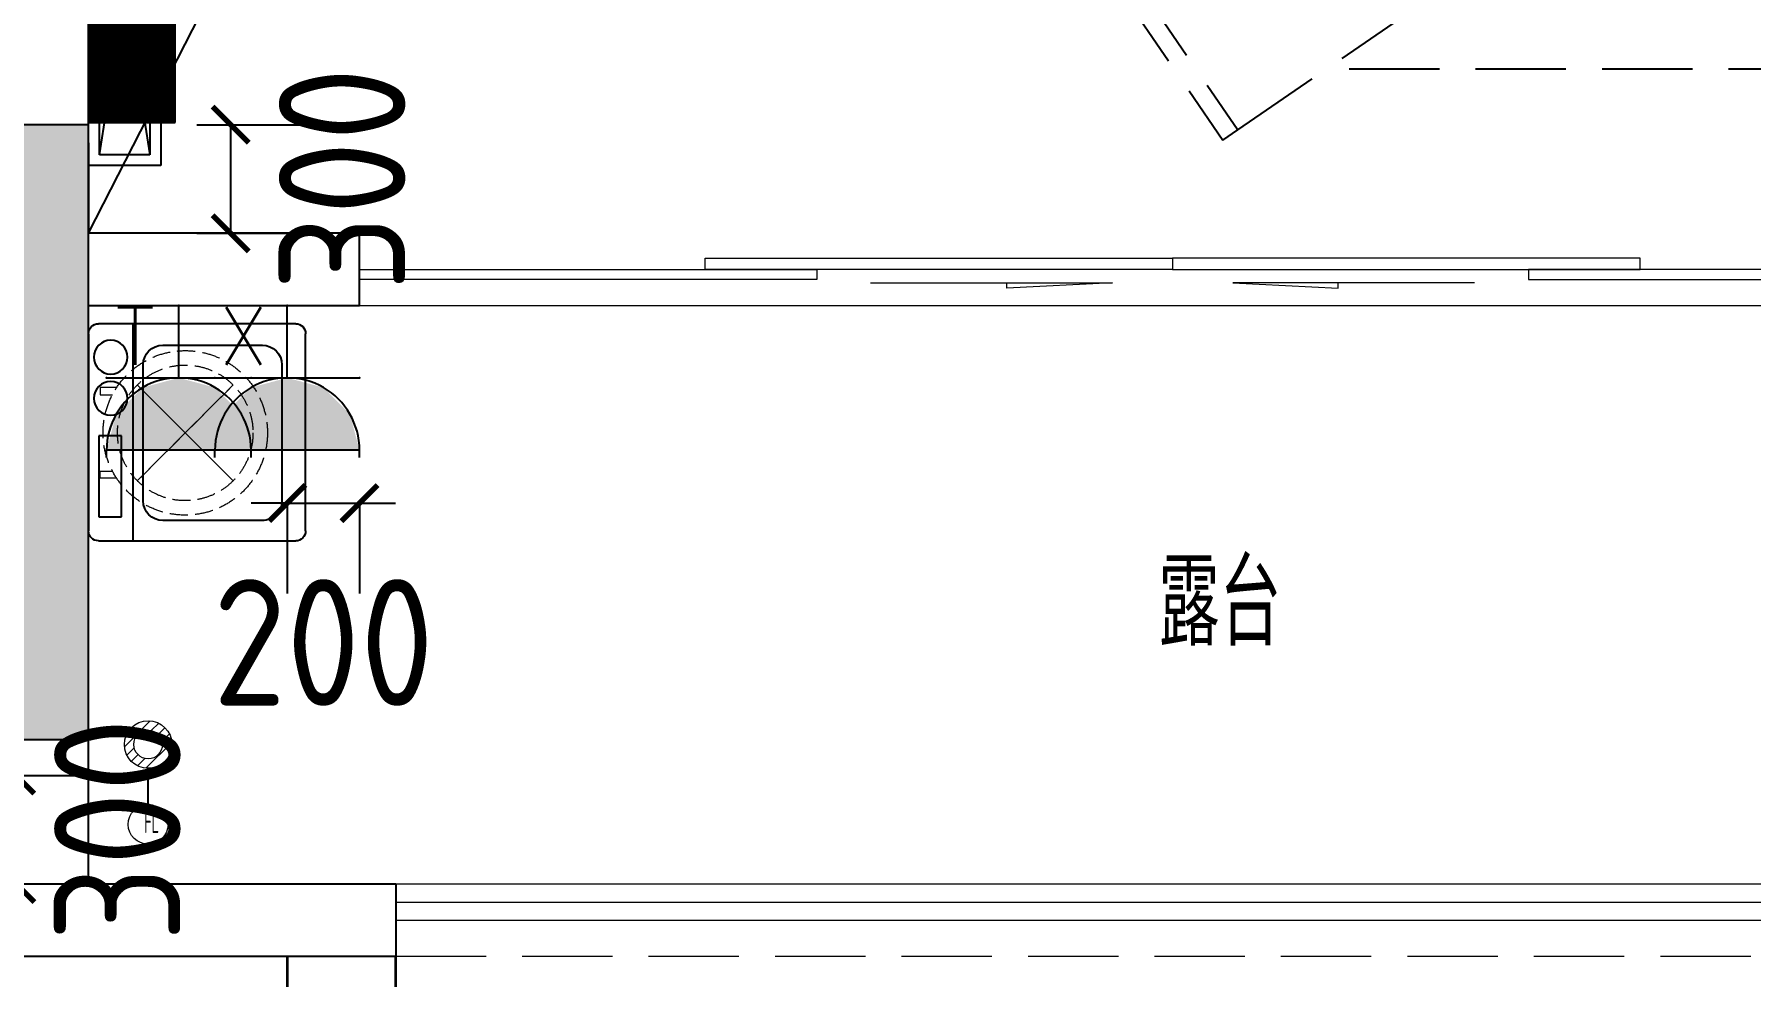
# Model space of a CAD drawing. Extents: x 3753737 to 4713801, y -857380 to 24339.
# Drawn here: x 4224763 to 4229513, y -768692 to -766086 of the extents above; entities that cross this region are included whole.
import ezdxf
from ezdxf.enums import TextEntityAlignment as Align

# ---------------------------------------------------------------- set-up
doc = ezdxf.new("R2010")
doc.units = 0
doc.header["$LTSCALE"] = 1000
doc.header["$MEASUREMENT"] = 0
for name, pattern in [('$1$DASH', [0.35, 0.25, -0.1]), ('A户型$0$DASH', [0.35, 0.25, -0.1]), ('DASH', [0.35, 0.25, -0.1])]:
    doc.linetypes.add(name, pattern=pattern)
doc.layers.get('0').update_dxf_attribs({"linetype": 'CONTINUOUS'})
doc.layers.get('Defpoints').update_dxf_attribs({"linetype": 'CONTINUOUS'})
for name, color, linetype in [('!!电气', 1, 'CONTINUOUS'), ('5fur', 175, 'CONTINUOUS'), ('COLU', 7, 'CONTINUOUS'), ('EQUIP-插座', 3, 'CONTINUOUS'), ('EQUIP-箱柜', 3, 'CONTINUOUS'), ('LVTRY', 252, 'CONTINUOUS'), ('S-砼墙填充', 251, 'CONTINUOUS'), ('VPIPE-凝结', 150, 'CONTINUOUS'), ('WALL', 252, 'CONTINUOUS')]:
    doc.layers.add(name, color=color, linetype=linetype)
for name, color, linetype, lineweight in [('EQUIP_地漏', 7, 'CONTINUOUS', 18), ('PUB_TEXT', 7, 'CONTINUOUS', 20), ('VPIPE-废水', 31, 'TG_F', 18), ('WINDOW', 146, 'CONTINUOUS', 20), ('平面-栏杆', 56, 'CONTINUOUS', 15), ('平面-看线', 252, 'CONTINUOUS', 15), ('平面-空调预留孔', 252, 'CONTINUOUS', 15), ('粉刷', 251, 'CONTINUOUS', 9)]:
    doc.layers.add(name, color=color, linetype=linetype, lineweight=lineweight)
doc.styles.add('_TCH_LABEL', font='COMPLEX', dxfattribs={"bigfont": 'GBCBIG'})
doc.styles.add('_TEL_DIM', font='SIMPLEX', dxfattribs={"width": 0.8, "height": 3.5, "bigfont": 'HZTXT'})
doc.styles.get("Standard").update_dxf_attribs({"font": 'gbenor.shx', "bigfont": 'gbcbig.shx'})
doc.styles.add('TG_LINETYPE', font='SIMPLEX', dxfattribs={"width": 0.8, "height": 3, "bigfont": 'HZTXT'})
doc.linetypes.add('TG_F', pattern='A,2,-0.3,["F",TG_LINETYPE,S=0.1,R=0,X=-0.23,Y=-0.15],0', length=2.3)
doc.dimstyles.get("Standard").update_dxf_attribs({"dimscale": 100, "dimtxt": 3.5, "dimasz": 1, "dimexe": 2.5, "dimexo": 3, "dimgap": 1.5, "dimtad": 1, "dimdec": 0, "dimzin": 0, "dimdsep": 46, "dimtxsty": 'Standard', "dimblk": 'ARCHTICK', "dimcen": 0.09, "dimadec": 0, "dimazin": 0, "dimtfac": 1, "dimtdec": 0, "dimtix": 1, "dimtmove": 2, "dimatfit": 3, "dimfxl": 1, "dimtolj": 1, "dimtzin": 0, "dimarcsym": 0})

# ---------------------------------------------------------------- blocks, each defined once
blk = doc.blocks.new('RECTANG')
for p, q in [((1, 1), (0, 1)), ((0, 1), (0, 0)), ((1, 0), (1, 1)), ((0, 0), (1, 0))]:
    blk.add_line(p, q)
blk = doc.blocks.new('洗衣机')
at = {"layer": 'LVTRY'}
for p, q in [((3790993.7, 243444.5), (3790993.7, 242899.1)), ((3791567.4, 243472.1), (3791021, 243472.1)), ((3791116.5, 243472.1), (3791116.5, 242871.5)), ((3791594.6, 242899.1), (3791594.6, 243444.5)), ((3791199, 243412.7), (3791474.9, 243412.7)), ((3791145.1, 242982.5), (3791145.1, 243358)), ((3791528.8, 243358), (3791528.8, 242982.5)), ((3791474.9, 242927.8), (3791199, 242927.8)), ((3791021, 242871.5), (3791567.4, 242871.5))]:
    blk.add_line(p, q, dxfattribs=at)
at = {"layer": 'LVTRY', "extrusion": (0, 0, -1)}
for centre, major_axis, start_param, end_param in [((3791021, 243444.5), (0, 27.6), -1.570796, 0), ((3791567.4, 243444.5), (0, 27.6), 0, 1.570796), ((3791055.1, 243379.8), (0, 46.9), 3.141593, 9.424778), ((3791199, 243358), (0, 54.7), 4.712389, 6.283185), ((3791474.9, 243358), (0, 54.7), 0, 1.570796), ((3791055.1, 243265.7), (0, 46.9), 3.141593, 9.424778), ((3791199, 242982.5), (0, 54.7), 3.141593, 4.712389), ((3791474.9, 242982.5), (0, 54.7), 1.570796, 3.141593), ((3791021, 242899.1), (0, 27.6), 3.141593, 4.712389), ((3791567.4, 242899.1), (0, 27.6), 1.570796, 3.141593)]:
    blk.add_ellipse(centre, major_axis=major_axis, ratio=0.986385, start_param=start_param, end_param=end_param, dxfattribs=at)
at = {"layer": 'LVTRY', "xscale": 63.25620569481588, "yscale": 224.5369532744355, "zscale": 64.12934308941763, "rotation": 180}
blk.add_blockref('RECTANG', (3791085.2, 243162.4), dxfattribs=at)
blk = doc.blocks.new('$TwtSys$00000543')
at = {"color": 252}
for p, q in [((-93.6, -8.5), (8.5, 93.6)), ((12.5, 55), (41.7, 84.2)), ((-8.5, -93.6), (93.6, 8.5)), ((39.9, 39.9), (66.5, 66.5)), ((55, 12.5), (84.2, 41.7)), ((-84.2, -41.7), (-55, -12.5)), ((-66.5, -66.5), (-39.9, -39.9)), ((-41.7, -84.2), (-12.5, -55))]:
    blk.add_line(p, q, dxfattribs=at)
for radius in [94, 56.4]:
    blk.add_circle((0, 0), radius, dxfattribs=at)
blk = doc.blocks.new('dnfhfn')
at = {"color": 252, "linetype": '$1$DASH', "ltscale": 0.2}
for p, q in [((101.9, 462.7, 0), (121.9, 462.7, 0)), ((101.9, 417.2, 0), (101.9, 462.7, 0)), ((121.9, 462.7, 0), (121.9, 429, 0)), ((353.1, 462.7, 0), (333.1, 462.7, 0)), ((333.1, 462.7, 0), (333.1, 429, 0)), ((353.1, 417.2, 0), (353.1, 462.7, 0))]:
    blk.add_line(p, q, dxfattribs=at)
at = {"color": 252, "linetype": '$1$DASH', "ltscale": 0.2, "elevation": 0}
for points in [[(94.9, 360.1), (94.9, 360.1), (360.1, 94.9), (360.1, 94.9)], [(360.1, 360.1), (94.9, 94.9), (94.9, 94.9), (360.1, 360.1)]]:
    blk.add_lwpolyline(points, close=True, dxfattribs=at)
at = {"color": 252, "linetype": '$1$DASH', "ltscale": 0.2}
for radius in [227.5, 187.5]:
    blk.add_circle((227.5, 227.5, 0), radius, dxfattribs=at)
blk = doc.blocks.new('dfgdfgsf')
at = {"layer": '5fur', "color": 252, "linetype": 'A户型$0$DASH'}
for p, q in [((2094291.6, -1254325), (2094771.8, -1255026.4)), ((2094241.6, -1254340.5), (2094730.6, -1255054.6)), ((2094771.8, -1255026.4), (2095349.4, -1254630.9)), ((2096380.3, -1254858.1), (2095017.6, -1254858.1)), ((2094730.6, -1255054.6), (2094771.8, -1255026.4))]:
    blk.add_line(p, q, dxfattribs=at)
for points in [[(2091591.5, -1255125), (2091591.5, -1254175), (2091791.5, -1254175), (2091791.5, -1255125)], [(2091621.5, -1255095), (2091621.5, -1254205), (2091761.5, -1254205), (2091761.5, -1255095)]]:
    blk.add_lwpolyline(points, close=True, dxfattribs=at)
blk.add_lwpolyline([(2091621.5, -1255095), (2091761.5, -1254205), (2091621.5, -1254205), (2091761.5, -1255095)], dxfattribs=at)
blk = doc.blocks.new('GDGDGRD')
at = {"layer": 'S-砼墙填充'}
h = blk.add_hatch(color=252, dxfattribs=at)
h.dxf.hatch_style = 1
h.paths.add_polyline_path([(436416.5, 288315.4), (436416.5, 288565.4), (436416.5, 288765.4), (436416.5, 288515.4), (436416.5, 288815.4), (436216.5, 288815.4), (436216.5, 287115.4), (436416.5, 287115.4)])
at = {"layer": 'COLU', "color": 252}
blk.add_lwpolyline([(436416.5, 288315.4), (436416.5, 288565.4), (436416.5, 288765.4), (436416.5, 288515.4), (436416.5, 288815.4), (436216.5, 288815.4), (436216.5, 287115.4), (436416.5, 287115.4), (436416.5, 288315.4)], close=True, dxfattribs=at)
blk = doc.blocks.new('$DorLib2D$00000138')
at = {"color": 0, "linetype": 'Continuous'}
for p, q in [((-0.2875, 0), (-0.2875, 0.1538)), ((-0.2875, 0.1538), (0, 0.1538)), ((0, 0.1538), (0, 0)), ((0.2875, 0.1538), (0, 0.1538)), ((0.2875, 0), (0.2875, 0.1538)), ((-0.5, -0.1399), (-0.5, 0)), ((-0.5, 0), (-0.2188, 0)), ((0, 0), (-0.2875, 0)), ((-0.2188, 0), (-0.2188, -0.1399)), ((0, 0), (0.2875, 0)), ((0.2188, 0), (0.2188, -0.1399)), ((0.5, 0), (0.2188, 0)), ((0.5, 0), (0.5, -0.1946)), ((0.5, -0.1399), (0.5, 0)), ((-0.2188, -0.1399), (-0.5, -0.1399)), ((0.2188, -0.1399), (0.5, -0.1399)), ((-0.1857, -0.186), (-0.037, -0.186)), ((-0.037, -0.186), (-0.1019, -0.2583)), ((-0.1019, -0.2583), (-0.1019, -0.186)), ((0.1857, -0.186), (0.037, -0.186)), ((0.037, -0.186), (0.1019, -0.2583)), ((0.1019, -0.2583), (0.1019, -0.186))]:
    blk.add_line(p, q, dxfattribs=at)
blk = doc.blocks.new('A$C100F5A36')
at = {"color": 252, "const_width": 8}
blk.add_lwpolyline([(28452.5, -18982.4), (28452.5, -19132.4), (28152.5, -19132.4), (28152.5, -18982.4)], dxfattribs=at)
at = {"layer": 'VPIPE-凝结', "color": 252, "ltscale": 0.1}
blk.add_lwpolyline([(27767.4, -18562.4), (27767.4, -18462.4)], dxfattribs=at)
at = {"layer": 'VPIPE-废水', "color": 252}
blk.add_circle((27767.4, -18617.4), 55, dxfattribs=at)
at = {"layer": 'WALL', "color": 252}
for p, q in [((27602.5, -16982.4), (27602.5, -15282.4)), ((28352.5, -16982.4), (27602.5, -16982.4)), ((28352.5, -17182.4), (28352.5, -16982.4)), ((27602.5, -17182.4), (28352.5, -17182.4)), ((27602.5, -18782.4), (27602.5, -17182.4)), ((27602.5, -18782.4), (28252.4, -18782.4)), ((28252.5, -18782.4), (28452.5, -18782.4)), ((28452.5, -18782.4), (28452.5, -18982.4)), ((26552.5, -18982.4), (27502.5, -18982.4)), ((27502.5, -18982.4), (28152.5, -18982.4)), ((28152.5, -18982.4), (28152.5, -18982.4)), ((28152.5, -18982.4), (28352.5, -18982.4)), ((28352.5, -18982.4), (28352.5, -18982.4)), ((28352.5, -18982.4), (28452.5, -18982.4))]:
    blk.add_line(p, q, dxfattribs=at)
at = {"layer": 'WINDOW', "color": 252}
blk.add_line((28352.5, -17182.4), (32852.5, -17182.4), dxfattribs=at)
at = {"layer": '平面-栏杆', "color": 252}
for points in [[(28452.5, -18832.4), (33102.5, -18832.4)], [(28452.5, -18882.4), (33102.5, -18882.4)]]:
    blk.add_lwpolyline(points, dxfattribs=at)
at = {"layer": '平面-看线', "color": 252}
blk.add_lwpolyline([(28452.5, -18782.4), (33102.5, -18782.4)], dxfattribs=at)
at = {"layer": '平面-看线', "color": 252, "linetype": 'DASH'}
blk.add_lwpolyline([(28452.5, -18982.4), (33102.5, -18982.4)], dxfattribs=at)
at = {"color": 252}
blk.add_blockref('GDGDGRD', (-408814.1, -305497.8), dxfattribs=at)
at = {"layer": 'EQUIP_地漏', "color": 252, "xscale": 0.7000000000000001, "yscale": 0.7000000000000001, "zscale": 0.7000000000000001}
blk.add_blockref('$TwtSys$00000543', (27767.4, -18396.6), dxfattribs=at)
at = {"layer": 'WINDOW', "color": 252}
blk.add_blockref('dfgdfgsf', (-2063989.1, 1238329.8), dxfattribs=at)
at = {"layer": 'WINDOW', "color": 252, "xscale": 4500.011420609546, "yscale": 200, "zscale": 4500.011420609546, "rotation": 1.05571687412389e-09}
blk.add_blockref('$DorLib2D$00000138', (30602.5, -17082.4), dxfattribs=at)
at = {"layer": '平面-空调预留孔', "color": 252, "rotation": 89.99999999999304}
blk.add_blockref('dnfhfn', (28097.6, -17762.1, 0), dxfattribs=at)
at = {"layer": '粉刷', "color": 252}
blk.add_blockref('洗衣机', (-3763391.3, -260704.8), dxfattribs=at)
at = {"layer": 'PUB_TEXT', "color": 252}
blk.add_text('露台', height=236.31, dxfattribs=at).set_placement((30563, -18123.1))
at = {"layer": 'PUB_TEXT', "color": 252, "width": 0.6}
blk.add_text('FL', height=56, dxfattribs=at).set_placement((27756.4, -18641.2))
blk = doc.blocks.new('*X7')
at = {"color": 0}
for p, q in [((-250, 32.8), (-82.8, 200)), ((-250, 68.2), (-118.2, 200)), ((-250, 103.6), (-153.6, 200)), ((-250, 138.9), (-188.9, 200)), ((-250, 174.3), (-224.3, 200)), ((-247.5, 0), (-47.5, 200)), ((-212.1, 0), (-12.1, 200)), ((-176.8, 0), (23.2, 200)), ((-141.4, 0), (58.6, 200)), ((-106.1, 0), (93.9, 200)), ((-70.7, 0), (129.3, 200)), ((-35.4, 0), (164.6, 200)), ((0, 0), (200, 200)), ((35.4, 0), (235.4, 200)), ((70.7, 0), (250, 179.3)), ((106.1, 0), (250, 143.9)), ((141.4, 0), (250, 108.6)), ((176.8, 0), (250, 73.2)), ((212.1, 0), (250, 37.9)), ((247.5, 0), (250, 2.5))]:
    blk.add_line(p, q, dxfattribs=at)
blk = doc.blocks.new('$equip$00001421')
for p, q in [((0.75, 0.6), (-0.75, 0.6)), ((-0.75, 0.6), (-0.75, 0)), ((0.75, 0), (0.75, 0.6)), ((-0.75, 0), (0.75, 0))]:
    blk.add_line(p, q)
at = {"const_width": 0.6}
blk.add_lwpolyline([(-0.75, 0.3), (0.75, 0.3)], dxfattribs=at)
for p in [(0, 0.6), (-0.75, 0.3), (0.75, 0.3), (0, 0)]:
    blk.add_point(p)
at = {"xscale": 0.00300000000061118, "yscale": 0.00300000000061118, "zscale": 0.00300000000061118}
blk.add_blockref('*X7', (0, 0), dxfattribs=at)
at = {"style": '_TCH_LABEL', "flags": 9}
blk.add_attdef('A', (0, 0), '', height=0.00002, dxfattribs=at)
blk = doc.blocks.new('_ArchTick')
at = {"color": 0, "linetype": 'ByBlock', "const_width": 0.15}
blk.add_lwpolyline([(-0.5, -0.5), (0.5, 0.5)], dxfattribs=at)
blk = doc.blocks.new('*D232')
at = {"layer": '!!电气', "color": 0, "lineweight": -2, "transparency": 16777216}
for p, q in [((4224575.4, -768136), (4224963.4, -768136)), ((4224713.4, -768436), (4224713.4, -768136)), ((4224575.4, -768436), (4224963.4, -768436))]:
    blk.add_line(p, q, dxfattribs=at)
at = {"layer": 'Defpoints', "color": 0, "transparency": 16777216}
for p in [(4224275.4, -768136), (4224713.4, -768136), (4224275.4, -768436)]:
    blk.add_point(p, dxfattribs=at)
at = {"layer": '!!电气', "color": 0, "lineweight": -2, "transparency": 16777216, "xscale": 100, "yscale": 100, "zscale": 100}
for p, rotation in [((4224713.4, -768136), 90), ((4224713.4, -768436), 270)]:
    blk.add_blockref('_ArchTick', p, dxfattribs=dict(at, rotation=rotation))
at = {"layer": '!!电气', "color": 0, "transparency": 16777216, "insert": (4224993.2, -768286), "char_height": 350, "attachment_point": 5, "rotation": 90}
blk.add_mtext('\\A1;300', dxfattribs=at)
blk = doc.blocks.new('*D236')
at = {"layer": '!!电气', "color": 0, "lineweight": -2, "transparency": 16777216}
for p, q in [((4225213.4, -766336), (4225556.9, -766336)), ((4225306.9, -766636), (4225306.9, -766336)), ((4225213.4, -766636), (4225556.9, -766636))]:
    blk.add_line(p, q, dxfattribs=at)
at = {"layer": 'Defpoints', "color": 0, "transparency": 16777216}
for p in [(4224913.4, -766336), (4225306.9, -766336), (4224913.4, -766636)]:
    blk.add_point(p, dxfattribs=at)
at = {"layer": '!!电气', "color": 0, "lineweight": -2, "transparency": 16777216, "xscale": 100, "yscale": 100, "zscale": 100}
for p, rotation in [((4225306.9, -766336), 90), ((4225306.9, -766636), 270)]:
    blk.add_blockref('_ArchTick', p, dxfattribs=dict(at, rotation=rotation))
at = {"layer": '!!电气', "color": 0, "transparency": 16777216, "insert": (4225615.3, -766486), "char_height": 350, "attachment_point": 5, "rotation": 90}
blk.add_mtext('\\A1;300', dxfattribs=at)
blk = doc.blocks.new('$equip$00001764')
for p, q in [((-0.5, 1.05), (-0.5, 1)), ((-0.5, 1), (0.5, 1)), ((0.5, 1.05), (0.5, 1)), ((0.5, 0.5), (-0.5, 0.5)), ((0, 0.5), (0, 0))]:
    blk.add_line(p, q)
blk.add_arc((0, 1), 0.5, 180, 0)
for p in [(-0.5, 0.5), (0.5, 0.5), (0, 0)]:
    blk.add_point(p)
for points in [[(0.433, 0.75), (-0.433, 0.75), (0.5, 1), (-0.5, 1)], [(0.25, 0.567), (-0.25, 0.567), (0.433, 0.75), (-0.433, 0.75)], [(0, 0.5), (0, 0.5), (0.25, 0.567), (-0.25, 0.567)]]:
    blk.add_solid(points)
at = {"color": 7, "style": '_TEL_DIM'}
blk.add_attdef('$TEXT$', text='', height=0.4, dxfattribs=at).set_placement((0.303, 0.211), align=Align.MIDDLE_CENTER)
at = {"color": 7, "style": '_TEL_DIM', "flags": 1}
blk.add_attdef('A', text='', height=0.00002, dxfattribs=at).set_placement((0, 0), align=Align.MIDDLE_CENTER)
blk = doc.blocks.new('*D246')
at = {"layer": '!!电气', "color": 0, "lineweight": -2, "transparency": 16777216}
for p, q in [((4225463.4, -767382.3), (4225363.4, -767382.3)), ((4225463.4, -767382.3), (4225663.4, -767382.3)), ((4225463.4, -767388.4), (4225463.4, -767632.3)), ((4225663.4, -767382.3), (4225763.4, -767382.3)), ((4225663.4, -767388.4), (4225663.4, -767632.3))]:
    blk.add_line(p, q, dxfattribs=at)
at = {"layer": 'Defpoints', "color": 0, "transparency": 16777216}
for p in [(4225463.4, -767088.4), (4225663.4, -767088.4), (4225663.4, -767382.3)]:
    blk.add_point(p, dxfattribs=at)
at = {"layer": '!!电气', "color": 0, "lineweight": -2, "transparency": 16777216, "xscale": 100, "yscale": 100, "zscale": 100}
blk.add_blockref('_ArchTick', (4225463.4, -767382.3), dxfattribs=at)
at = {"layer": '!!电气', "color": 0, "lineweight": -2, "transparency": 16777216, "xscale": 100, "yscale": 100, "zscale": 100, "rotation": 180}
blk.add_blockref('_ArchTick', (4225663.4, -767382.3), dxfattribs=at)
at = {"layer": '!!电气', "color": 0, "transparency": 16777216, "insert": (4225563.4, -767767.9), "char_height": 350, "attachment_point": 5}
blk.add_mtext('\\A1;200', dxfattribs=at)

msp = doc.modelspace()

# ---------------------------------------------------------------- block references
at = {"layer": '!!电气'}
msp.add_blockref('A$C100F5A36', (4197311, -749653.6), dxfattribs=at)

# ---------------------------------------------------------------- next in the draw order: linework, layer by layer
at = {"layer": '!!电气', "color": 1}
msp.add_lwpolyline([(4224913.4, -766636), (4227113.4, -762336), (4227113.4, -762336), (4231163.5, -766636)], dxfattribs=at)

# ---------------------------------------------------------------- next in the draw order: block references
at = {"layer": 'EQUIP-插座'}
ref = msp.add_blockref('$equip$00001764', (4225163.4, -766836), dxfattribs=dict(at, xscale=400, yscale=400, zscale=400, rotation=179.9999999989256))
ref.add_attrib('$TEXT$', 'T', dxfattribs={"layer": '0', "color": 7, "height": 160, "style": '_TEL_DIM'}).set_placement((4225042.2, -766920.4), align=Align.MIDDLE_CENTER)
ref = msp.add_blockref('$equip$00001764', (4225463.4, -766836), dxfattribs=dict(at, xscale=400, yscale=400, zscale=400, rotation=179.9999999989256))
ref.add_attrib('$TEXT$', 'X', dxfattribs={"layer": '0', "color": 7, "height": 160, "style": '_TEL_DIM'}).set_placement((4225342.2, -766920.4), align=Align.MIDDLE_CENTER)
at = {"layer": 'EQUIP-箱柜', "color": 2, "xscale": 400, "yscale": 400, "zscale": 400, "rotation": 269.9999999997592}
msp.add_blockref('$equip$00001421', (4224913.4, -766029.8), dxfattribs=at)

# ---------------------------------------------------------------- next in the draw order: dimensions: what is measured, and where the dimension line sits
at = {"layer": '!!电气', "color": 1}
for base, p1, p2, picture, middle in [((4225306.9, -766336), (4224913.4, -766636), (4224913.4, -766336), '*D236', (4225615.3, -766486)), ((4224713.4, -768136), (4224275.4, -768436), (4224275.4, -768136), '*D232', (4224993.2, -768286))]:
    dim = msp.add_linear_dim(base=base, p1=p1, p2=p2, angle=90, dimstyle='Standard', override={"dimzin": 8}, dxfattribs=at)
    dim.commit()
    dim.dimension.update_dxf_attribs({"geometry": picture, "text_midpoint": middle, "dimtype": 128})
at = {"layer": '!!电气'}
dim = msp.add_linear_dim(base=(4225663.4, -767382.3), p1=(4225463.4, -767088.4), p2=(4225663.4, -767088.4), dimstyle='Standard', override={"dimzin": 8}, dxfattribs=at)
dim.commit()
dim.dimension.update_dxf_attribs({"geometry": '*D246', "text_midpoint": (4225563.4, -767767.9), "dimtype": 128})

doc.saveas('drawing.dxf')
